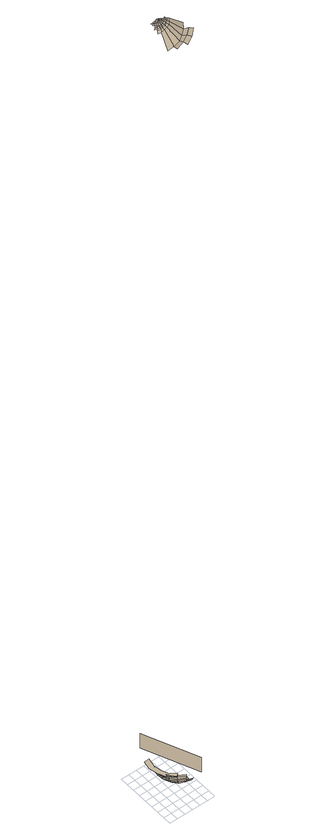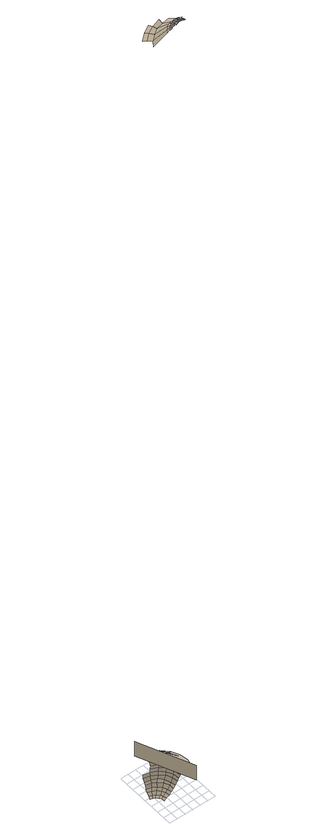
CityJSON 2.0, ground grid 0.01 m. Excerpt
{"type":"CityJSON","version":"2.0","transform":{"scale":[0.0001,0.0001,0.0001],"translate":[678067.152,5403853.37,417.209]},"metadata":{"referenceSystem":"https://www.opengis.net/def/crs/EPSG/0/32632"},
"CityObjects":{
"building1":{"type":"Building","attributes":{"name":"building","dataAvailable":"Sufficient","opendrive_identifier_modelDate":"13-06-17","opendrive_identifier_modelName":"892_SAVe_Ingolstadt","opendrive_identifier_modelVendor":"3D Mapping Solutions","opendrive_identifier_roadObjectName":"building","opendrive_identifier_sourceFileName":"2019-11-29_SAVe_Ingolstadt_Prio5","opendrive_roadObject_dynamic":"false","opendrive_roadObject_orientation":"none","opendrive_roadObject_type":"BUILDING","opendrive_road_length":"211.9635830812","opendrive_road_rule":"RIGHTHANDTRAFFIC","measuredHeight":13.14},"children":["building1-1"]},
"building1-1":{"type":"BuildingInstallation","attributes":{"@cityeditor:layer":"Unclassified.LoD3","relationToConstruction":"outside"},"parents":["building1"],"geometry":[{"type":"MultiSurface","lod":"3","boundaries":[[[0,1,2,3]],[[4,5,6,7]],[[1,8,2]],[[5,9,10,6]],[[8,11,12,2]],[[13,14,15,16,17,18,7,4,19,20]],[[9,3,21,10]],[[22,23,11]],[[11,23,24,12]],[[25,26,27,28]],[[22,29,30,23]],[[23,30,31,24]],[[3,2,32,21]],[[33,34,35,36]],[[29,37,38,30]],[[30,38,39,31]],[[2,40,32]],[[26,41,42,27]],[[37,43,44,38]],[[38,44,45,39]],[[46,47,48,49]],[[50,51,33,52]],[[2,12,53,40]],[[34,54,25,35]],[[44,55,56,45]],[[43,57,55,44]],[[41,58,46,42]],[[48,59,60,61]],[[55,62,63,56]],[[54,64,26,25]],[[65,66,67,62]],[[57,65,62,55]],[[62,67,68,63]],[[12,24,53]],[[47,69,59,48]],[[24,31,70,53]],[[64,71,41,26]],[[58,72,47,46]],[[66,73,74,67]],[[67,74,75,68]],[[31,39,76,70]],[[72,77,69,47]],[[71,78,58,41]],[[39,45,79,76]],[[69,80,59]],[[51,81,34,33]],[[45,56,82,79]],[[73,83,84,74]],[[78,85,72,58]],[[74,84,86,75]],[[81,87,54,34]],[[77,88,80,69]],[[56,63,89,82]],[[63,68,90,89]],[[87,91,64,54]],[[85,92,77,72]],[[91,93,71,64]],[[68,75,94,90]],[[93,95,78,71]],[[92,96,88,77]],[[83,97,98,84]],[[84,98,99,86]],[[95,100,85,78]],[[96,101,102,88]],[[100,103,92,85]],[[75,86,104,94]],[[103,105,96,92]],[[106,107,50,108]],[[105,109,101,96]],[[107,110,51,50]],[[111,112,87,81]],[[110,111,81,51]],[[112,113,91,87]],[[113,114,93,91]],[[114,115,95,93]],[[115,116,100,95]],[[116,117,103,100]],[[117,118,105,103]],[[98,119,120,99]],[[97,121,119,98]],[[86,99,122,104]],[[82,89,123,124]],[[125,126,118,117]],[[89,90,127,123]],[[128,125,117,116]],[[129,128,116,115]],[[90,94,130,127]],[[99,120,131,122]],[[132,129,115,114]],[[133,132,114,113]],[[119,134,135,120]],[[121,136,134,119]],[[137,133,113,112]],[[94,104,138,130]],[[139,137,112,111]],[[140,141,125,128]],[[142,139,111,110]],[[143,140,128,129]],[[144,143,129,132]],[[120,135,145,131]],[[104,122,146,138]],[[147,144,132,133]],[[134,148,149,135]],[[150,142,110,107]],[[136,151,148,134]],[[152,147,133,137]],[[153,152,137,139]],[[122,131,154,146]],[[155,153,139,142]],[[135,149,156,145]],[[157,158,144,147]],[[159,160,161,162]],[[131,145,163,154]],[[164,157,147,152]],[[165,150,107,106]],[[151,166,167,148]],[[148,167,168,149]],[[169,164,152,153]],[[170,165,106,171]],[[149,168,172,156]],[[173,169,153,155]],[[145,156,174,163]],[[138,146,175,176]],[[177,155,142,150]],[[146,154,178,175]],[[166,179,180,167]],[[167,180,181,168]],[[156,172,182,174]],[[168,181,183,172]],[[154,163,184,178]],[[163,174,185,184]],[[179,186,187,180]],[[180,187,188,181]],[[172,183,189,182]],[[181,188,190,183]],[[191,177,150,165]],[[192,173,155,177]],[[174,182,193,185]],[[183,190,194,189]],[[195,191,165,170]],[[182,189,196,193]],[[189,194,197,196]]]}]}
},
"vertices":[
[50,280,360],[60,280,350],[110,200,350],[100,190,360],[70,180,360],[80,180,360],[150,110,360],[150,100,360],[70,290,350],[90,190,360],[160,110,360],[80,290,340],[120,210,340],[30,480,360],[90,480,360],[70,380,360],[80,290,360],[120,210,360],[190,140,360],[30,270,360],[10,380,360],[170,120,360],[70,380,340],[90,290,340],[130,210,340],[90,340,11560],[90,350,11570],[70,360,11570],[60,350,11560],[80,380,330],[90,290,330],[130,210,330],[170,130,350],[110,300,11530],[120,320,11550],[80,330,11550],[70,310,11530],[90,380,320],[100,300,320],[140,220,320],[180,130,350],[100,360,11570],[80,370,11570],[90,390,310],[100,300,310],[140,220,310],[90,380,11580],[90,390,11590],[80,400,11590],[70,400,11580],[170,170,11390],[160,310,11530],[80,160,11390],[190,140,340],[120,340,11560],[110,300,300],[150,220,300],[100,390,300],[110,370,11580],[90,410,11590],[90,420,11590],[70,420,11590],[110,300,280],[150,220,280],[120,350,11570],[100,390,280],[100,390,240],[110,300,240],[150,230,240],[100,400,11590],[190,150,330],[120,360,11570],[110,390,11590],[110,390,210],[130,310,210],[160,230,210],[200,150,320],[120,400,11590],[130,370,11580],[200,160,310],[110,420,11600],[150,330,11550],[210,160,300],[130,390,170],[140,310,170],[130,380,11590],[180,240,170],[150,340,11560],[120,410,11600],[210,160,280],[210,160,240],[150,350,11570],[130,400,11590],[150,360,11570],[220,170,210],[150,370,11580],[140,410,11600],[150,390,140],[160,320,140],[190,250,140],[150,390,11590],[140,420,11610],[130,420,11610],[150,400,11590],[230,180,170],[150,410,11600],[280,150,11400],[260,190,11390],[170,110,11400],[150,420,11610],[200,320,11530],[190,340,11550],[190,350,11560],[180,360,11570],[180,370,11570],[170,380,11580],[170,390,11590],[160,400,11590],[160,410,11600],[190,330,100],[220,260,100],[180,390,100],[250,200,140],[290,110,280],[290,110,300],[180,410,11590],[170,420,11600],[290,120,240],[190,400,11590],[190,390,11580],[300,130,210],[260,210,100],[200,380,11570],[210,380,11570],[210,340,80],[240,280,80],[210,400,80],[220,370,11560],[310,140,170],[220,360,11550],[200,410,11590],[190,420,11590],[240,340,11530],[210,410,11580],[220,400,11570],[290,230,80],[320,160,140],[230,400,11570],[250,350,50],[270,300,50],[330,240,11390],[240,400,50],[240,390,11560],[250,380,11550],[330,180,100],[270,370,11530],[310,260,50],[250,420,11570],[240,420,11570],[120,660,580],[400,0,580],[400,0,360],[120,660,360],[340,200,80],[260,420,11560],[370,200,11400],[270,410,30],[280,360,30],[300,320,30],[270,410,11550],[400,160,11390],[300,100,11390],[330,280,30],[300,410,11530],[360,230,50],[400,140,140],[390,120,170],[400,300,11390],[400,160,100],[310,410,10],[320,370,10],[330,340,10],[380,260,30],[360,310,10],[410,190,80],[420,210,50],[350,420,0],[350,380,0],[370,360,0],[400,290,10],[390,330,0],[450,270,11400],[450,370,11390],[430,240,30],[420,320,0],[490,240,11390],[440,280,10],[450,310,0]
]}
